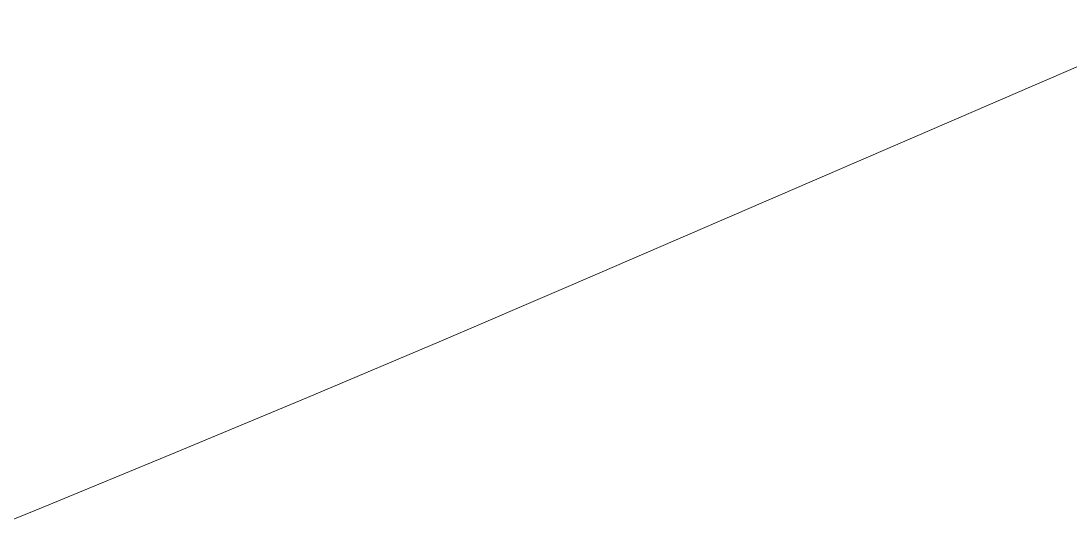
# Model space of a CAD drawing. Extents: x 2498567 to 2501210, y 7092229 to 7094464.
# Drawn here: x 2499339.738 to 2499344.619, y 7093475.795 to 7093478.11 of the extents above; entities that cross this region are included whole.
import ezdxf

# ---------------------------------------------------------------- set-up
doc = ezdxf.new("R2010")
doc.units = 0
doc.header["$MEASUREMENT"] = 0
doc.layers.add('Level 31', color=254, linetype='Continuous', lineweight=0)

msp = doc.modelspace()

# ---------------------------------------------------------------- linework, layer by layer
at = {"layer": 'Level 31', "color": 35, "linetype": 'Continuous', "lineweight": 13}
for p, q in [((2499345.147, 7093478.1103), (2499342.2951, 7093476.8784)), ((2499342.2951, 7093476.8784), (2499341.6834, 7093476.6159)), ((2499341.6834, 7093476.6159), (2499341.0704, 7093476.3563)), ((2499341.0704, 7093476.3563), (2499340.4562, 7093476.0997)), ((2499340.4562, 7093476.0997), (2499339.8407, 7093475.846)), ((2499339.8407, 7093475.846), (2499334.0015, 7093473.4549))]:
    msp.add_line(p, q, dxfattribs=at)

doc.saveas('drawing.dxf')
